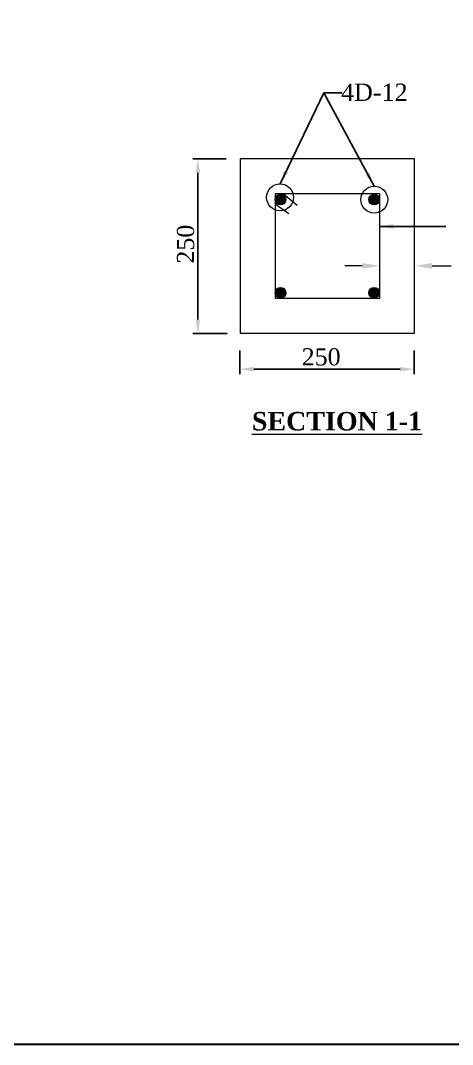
# Model space of a CAD drawing. Header units: metres. Extents: x -2434 to 11656, y -15288 to 8109.
# Drawn here: x 3472.7 to 3503.6, y -14094.6 to -14021.2 of the extents above; entities that cross this region are included whole.
import ezdxf

# ---------------------------------------------------------------- set-up
doc = ezdxf.new("R2010")
doc.units = ezdxf.units.M
doc.layers.add('Blocks', color=11, linetype='Continuous', lineweight=9)
doc.layers.add('LINE', color=7, linetype='Continuous')
doc.styles.get("Standard").update_dxf_attribs({"font": 'times.ttf'})
doc.dimstyles.get("Standard").update_dxf_attribs({"dimtxt": 0.5, "dimasz": 0.4075, "dimexe": 0.364, "dimexo": 0.219, "dimgap": 0.09, "dimtad": 0, "dimdec": 0, "dimlfac": 1000, "dimzin": 0, "dimdsep": 46, "dimtxsty": 'Standard', "dimcen": 0.09, "dimadec": 0, "dimazin": 0, "dimtfac": 1, "dimtdec": 0, "dimtofl": 0, "dimtmove": 0, "dimatfit": 3, "dimfxl": 1, "dimtolj": 1, "dimtzin": 0, "dimarcsym": 0})

# ---------------------------------------------------------------- blocks, each defined once
blk = doc.blocks.new('*D1468')
at = {"layer": 'Blocks', "color": 0, "linetype": 'ByBlock', "lineweight": -2, "ltscale": 0.5}
for p, q in [((3488.401, -14044.863), (3488.401, -14046.559)), ((3500.901, -14044.863), (3500.901, -14046.559)), ((3499.901, -14046.195), (3489.401, -14046.195))]:
    blk.add_line(p, q, dxfattribs=at)
at = {"layer": 'Blocks', "color": 0, "linetype": 'ByBlock', "lineweight": -3, "ltscale": 0.5}
for points in [[(3489.401, -14046.028), (3489.401, -14046.361), (3488.401, -14046.195)], [(3499.901, -14046.028), (3499.901, -14046.361), (3500.901, -14046.195)]]:
    blk.add_solid(points, dxfattribs=at)
at = {"layer": 'Defpoints', "color": 0, "linetype": 'ByBlock', "lineweight": -3, "ltscale": 0.5}
for p in [(3488.401, -14044.644), (3500.901, -14044.644), (3488.401, -14046.195)]:
    blk.add_point(p, dxfattribs=at)
at = {"layer": 'Blocks', "color": 0, "linetype": 'ByBlock', "lineweight": 13, "ltscale": 0.5, "insert": (3494.234, -14045.319), "char_height": 1.23, "attachment_point": 5}
blk.add_mtext('\\A1;{\\fTimes New Roman|b0|i0|c0|p18;250}', dxfattribs=at)
blk = doc.blocks.new('*D1469')
at = {"layer": 'Blocks', "color": 0, "linetype": 'ByBlock', "lineweight": -2, "ltscale": 0.5}
for p, q in [((3487.437, -14031.116), (3485.034, -14031.116)), ((3485.398, -14032.116), (3485.398, -14042.638)), ((3487.51, -14043.638), (3485.034, -14043.638))]:
    blk.add_line(p, q, dxfattribs=at)
at = {"layer": 'Blocks', "color": 0, "linetype": 'ByBlock', "lineweight": -3, "ltscale": 0.5}
for points in [[(3485.231, -14032.116), (3485.565, -14032.116), (3485.398, -14031.116)], [(3485.231, -14042.638), (3485.565, -14042.638), (3485.398, -14043.638)]]:
    blk.add_solid(points, dxfattribs=at)
at = {"layer": 'Defpoints', "color": 0, "linetype": 'ByBlock', "lineweight": -3, "ltscale": 0.5}
for p in [(3487.656, -14031.116), (3485.398, -14043.638), (3487.729, -14043.638)]:
    blk.add_point(p, dxfattribs=at)
at = {"layer": 'Blocks', "color": 0, "linetype": 'ByBlock', "lineweight": 13, "ltscale": 0.5, "insert": (3484.522, -14037.233), "char_height": 1.23, "attachment_point": 5, "rotation": 90}
blk.add_mtext('\\A1;{\\fTimes New Roman|b0|i0|c0|p18;250}', dxfattribs=at)
blk = doc.blocks.new('*D1506')
at = {"layer": 'Blocks', "color": 0, "linetype": 'ByBlock', "lineweight": -2, "ltscale": 0.5}
for p, q in [((3488.401, -14044.863), (3488.401, -14046.559)), ((3500.901, -14044.863), (3500.901, -14046.559)), ((3499.901, -14046.195), (3489.401, -14046.195))]:
    blk.add_line(p, q, dxfattribs=at)
at = {"layer": 'Blocks', "color": 0, "linetype": 'ByBlock', "lineweight": -3, "ltscale": 0.5}
for points in [[(3489.401, -14046.028), (3489.401, -14046.361), (3488.401, -14046.195)], [(3499.901, -14046.028), (3499.901, -14046.361), (3500.901, -14046.195)]]:
    blk.add_solid(points, dxfattribs=at)
at = {"layer": 'Defpoints', "color": 0, "linetype": 'ByBlock', "lineweight": -3, "ltscale": 0.5}
for p in [(3488.401, -14044.644), (3500.901, -14044.644), (3488.401, -14046.195)]:
    blk.add_point(p, dxfattribs=at)
at = {"layer": 'Blocks', "color": 0, "linetype": 'ByBlock', "lineweight": 13, "ltscale": 0.5, "insert": (3494.234, -14045.319), "char_height": 1.23, "attachment_point": 5}
blk.add_mtext('\\A1;{\\fTimes New Roman|b0|i0|c0|p18;250}', dxfattribs=at)
blk = doc.blocks.new('*D1507')
at = {"layer": 'Blocks', "color": 0, "linetype": 'ByBlock', "lineweight": -2, "ltscale": 0.5}
for p, q in [((3487.437, -14031.116), (3485.034, -14031.116)), ((3485.398, -14032.116), (3485.398, -14042.638)), ((3487.51, -14043.638), (3485.034, -14043.638))]:
    blk.add_line(p, q, dxfattribs=at)
at = {"layer": 'Blocks', "color": 0, "linetype": 'ByBlock', "lineweight": -3, "ltscale": 0.5}
for points in [[(3485.231, -14032.116), (3485.565, -14032.116), (3485.398, -14031.116)], [(3485.231, -14042.638), (3485.565, -14042.638), (3485.398, -14043.638)]]:
    blk.add_solid(points, dxfattribs=at)
at = {"layer": 'Defpoints', "color": 0, "linetype": 'ByBlock', "lineweight": -3, "ltscale": 0.5}
for p in [(3487.656, -14031.116), (3485.398, -14043.638), (3487.729, -14043.638)]:
    blk.add_point(p, dxfattribs=at)
at = {"layer": 'Blocks', "color": 0, "linetype": 'ByBlock', "lineweight": 13, "ltscale": 0.5, "insert": (3484.522, -14037.233), "char_height": 1.23, "attachment_point": 5, "rotation": 90}
blk.add_mtext('\\A1;{\\fTimes New Roman|b0|i0|c0|p18;250}', dxfattribs=at)

msp = doc.modelspace()

# ---------------------------------------------------------------- hatches: boundary and pattern name
at = {"layer": 'Blocks', "linetype": 'ByBlock', "lineweight": 13, "ltscale": 0.5}
for points in [[(3490.941785, -14034.037706, 1), (3491.707139, -14034.037706, 1)], [(3490.941785, -14034.037706, 1), (3491.707139, -14034.037706, 1)], [(3497.652546, -14034.037706, 1), (3498.417899, -14034.037706, 1)], [(3497.652546, -14034.037706, 1), (3498.417899, -14034.037706, 1)], [(3490.941785, -14040.7165, 1), (3491.707139, -14040.7165, 1)], [(3490.941785, -14040.7165, 1), (3491.707139, -14040.7165, 1)], [(3497.652546, -14040.7165, 1), (3498.417899, -14040.7165, 1)], [(3497.652546, -14040.7165, 1), (3498.417899, -14040.7165, 1)]]:
    msp.add_hatch(color=0, dxfattribs=at).paths.add_polyline_path(points)

# ---------------------------------------------------------------- linework, layer by layer
at = {"layer": 'Blocks', "color": 0, "linetype": 'ByBlock', "lineweight": 13, "ltscale": 0.5}
for p, q in [((3491.522997, -14033.61601), (3492.524626, -14034.43195)), ((3491.522997, -14033.61601), (3492.524626, -14034.43195)), ((3490.928497, -14034.351241), (3491.914567, -14035.035301)), ((3490.928497, -14034.351241), (3491.914567, -14035.035301)), ((3497.178497, -14038.791562), (3495.928497, -14038.791562)), ((3497.178497, -14038.791562), (3495.928497, -14038.791562)), ((3498.428497, -14039.86601), (3498.428497, -14039.293217)), ((3498.428497, -14039.86601), (3498.428497, -14039.293217)), ((3500.928497, -14039.86601), (3500.928497, -14039.293217)), ((3500.928497, -14039.86601), (3500.928497, -14039.293217)), ((3502.178497, -14038.791562), (3503.539959, -14038.791562)), ((3502.178497, -14038.791562), (3503.539959, -14038.791562))]:
    msp.add_line(p, q, dxfattribs=at)
for points in [[(3488.428497, -14043.61601), (3500.928497, -14043.61601), (3500.928497, -14031.11601), (3488.428497, -14031.11601)], [(3488.428497, -14043.61601), (3500.928497, -14043.61601), (3500.928497, -14031.11601), (3488.428497, -14031.11601)], [(3490.928497, -14041.11601), (3498.428497, -14041.11601), (3498.428497, -14033.61601), (3490.928497, -14033.61601)], [(3490.928497, -14041.11601), (3498.428497, -14041.11601), (3498.428497, -14033.61601), (3490.928497, -14033.61601)]]:
    msp.add_lwpolyline(points, close=True, dxfattribs=at)
for centre, radius in [((3491.291981, -14033.879263), 0.963752), ((3491.291981, -14033.879263), 0.963752), ((3498.035223, -14034.037706), 0.963752), ((3498.035223, -14034.037706), 0.963752), ((3491.324462, -14034.037706), 0.382677), ((3491.324462, -14034.037706), 0.382677), ((3498.035223, -14034.037706), 0.382677), ((3498.035223, -14034.037706), 0.382677), ((3491.324462, -14040.7165), 0.382677), ((3491.324462, -14040.7165), 0.382677), ((3498.035223, -14040.7165), 0.382677), ((3498.035223, -14040.7165), 0.382677)]:
    msp.add_circle(centre, radius, dxfattribs=at)
for points in [[(3497.178497, -14038.583229), (3497.178497, -14038.999896), (3498.428497, -14038.791562)], [(3497.178497, -14038.583229), (3497.178497, -14038.999896), (3498.428497, -14038.791562)], [(3502.178497, -14038.583229), (3502.178497, -14038.999896), (3500.928497, -14038.791562)], [(3502.178497, -14038.583229), (3502.178497, -14038.999896), (3500.928497, -14038.791562)]]:
    msp.add_solid(points, dxfattribs=at)
at = {"layer": 'LINE', "color": 1, "linetype": 'ByBlock', "lineweight": 30, "ltscale": 0.5}
msp.add_lwpolyline([(3412.596455, -14094.601588), (3412.596455, -13976.688096), (3579.342808, -13976.688096), (3579.342808, -14094.601588), (3412.596455, -14094.601588)], close=True, dxfattribs=at)
msp.add_lwpolyline([(3412.596455, -14094.601588), (3412.596455, -13976.688096), (3579.342808, -13976.688096), (3579.342808, -14094.601588), (3412.596455, -14094.601588)], close=True, dxfattribs=at)

# ---------------------------------------------------------------- texts
at = {"layer": 'Blocks', "color": 0, "linetype": 'ByBlock', "lineweight": 13, "ltscale": 0.5}
for s, insert, char_height, width, attachment_point in [('{\\fTimes New Roman|b0|i0|c0|p18;4D-12}', (3498.041749, -14026.965782), 1.23705055, 51.40917127, 8), ('{\\fTimes New Roman|b0|i0|c0|p18;4D-12}', (3498.041749, -14026.965782), 1.23705055, 51.40917127, 8), ('{\\fTimes New Roman|b1|i0|c0|p18;\\L\\C7;SECTION 1-1}', (3489.27035, -14049.261261), 1.32685953, 55.69635843, 1), ('{\\fTimes New Roman|b1|i0|c0|p18;\\L\\C7;SECTION 1-1}', (3489.27035, -14049.261261), 1.32685953, 55.69635843, 1)]:
    msp.add_mtext(s, dxfattribs=dict(at, insert=insert, char_height=char_height, width=width, attachment_point=attachment_point))

# ---------------------------------------------------------------- dimensions: what is measured, and where the dimension line sits
for picture in ['*D1469', '*D1507']:
    dim = msp.add_linear_dim(base=(3485.397936, -14043.638265), p1=(3487.655845, -14031.11601), p2=(3487.72949, -14043.638265), angle=90, text='{\\fTimes New Roman|b0|i0|c0|p18;250}', dimstyle='Standard', override={"dimtxt": 1.23, "dimasz": 1, "dimgap": 0.25, "dimtad": 1, "dimazin": 1, "dimfxl": 700, "dimfxlon": 1}, dxfattribs=at)
    dim.commit()
    dim.dimension.update_dxf_attribs({"geometry": picture, "text_midpoint": (3485.397936, -14037.232906), "dimtype": 160})
for picture in ['*D1468', '*D1506']:
    dim = msp.add_linear_dim(base=(3488.40079, -14046.194558), p1=(3500.90079, -14044.643986), p2=(3488.40079, -14044.643986), text='{\\fTimes New Roman|b0|i0|c0|p18;250}', dimstyle='Standard', override={"dimtxt": 1.23, "dimasz": 1, "dimgap": 0.25, "dimtad": 1, "dimazin": 1, "dimfxl": 700, "dimfxlon": 1}, dxfattribs=at)
    dim.commit()
    dim.dimension.update_dxf_attribs({"geometry": picture, "text_midpoint": (3494.234268, -14046.194558), "dimtype": 160})

# ---------------------------------------------------------------- leaders
for points in [[(3491.291981, -14032.915511), (3494.431435, -14026.376563), (3495.727245, -14026.376563)], [(3491.291981, -14032.915511), (3494.431435, -14026.376563), (3495.727245, -14026.376563)], [(3498.035223, -14033.073953), (3494.431435, -14026.376563), (3495.727245, -14026.376563)], [(3498.035223, -14033.073953), (3494.431435, -14026.376563), (3495.727245, -14026.376563)], [(3498.419429, -14035.964818), (3503.171805, -14035.964818)], [(3498.419429, -14035.964818), (3503.171805, -14035.964818)]]:
    msp.add_leader(points, dimstyle='Standard', override={"dimtxt": 1.23, "dimasz": 1, "dimgap": 0.25, "dimtad": 1, "dimazin": 1, "dimfxl": 700, "dimfxlon": 1}, dxfattribs=at)

doc.saveas('drawing.dxf')
